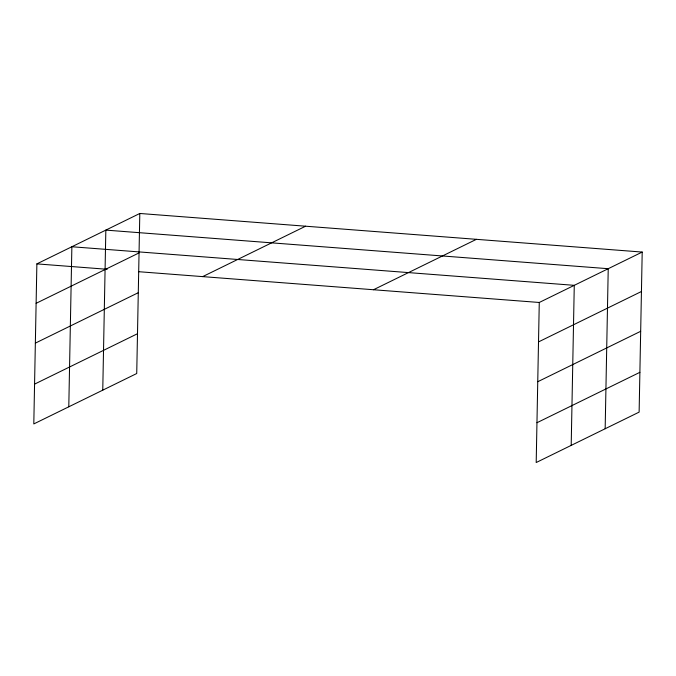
<?xml version="1.0" encoding="UTF-8"?>
<svg xmlns="http://www.w3.org/2000/svg" width="676" height="676" viewBox="0 0 676 676"><rect width="100%" height="100%" fill="white"/><g stroke="black" fill="none" stroke-linecap="round" stroke-linejoin="round"><path stroke-width="1.01" d="M139.805 213.472L36.876 263.885L33.8 423.936L136.729 373.524L139.805 213.472L642.2 252.064L639.124 412.115L536.195 462.528L539.271 302.476L642.2 252.064M68.791 406.8L71.867 246.748L574.27 285.331L571.195 445.391M102.76 390.162L105.836 230.11L608.231 268.702L605.164 428.753M36.115 303.321L139.045 252.909M35.355 343.129L138.276 292.708M202.665 276.619L305.594 226.206M34.56 384.137L137.49 333.724M373.482 289.742L476.411 239.329M538.518 341.912L641.439 291.5M537.75 381.72L640.679 331.299M536.964 422.728L639.893 372.315M36.876 263.885L107.18 269.285M138.656 271.701L539.271 302.476"/></g></svg>
